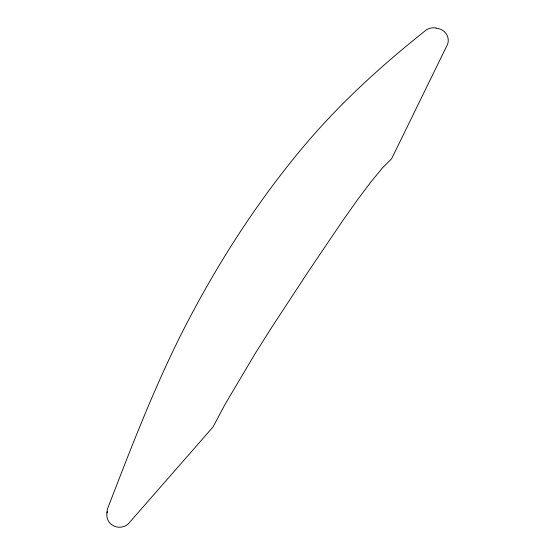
<?xml version="1.0" encoding="UTF-8"?>
<svg xmlns="http://www.w3.org/2000/svg" width="555" height="555" viewBox="0 0 555 555"><rect width="100%" height="100%" fill="white"/><g stroke="black" fill="none" stroke-linecap="round" stroke-linejoin="round"><path stroke-width="0.83" d="M436.084 27.889C432.033 27.382 427.614 28.236 424.658 31.233C383.359 64.075 344.003 99.65 309.468 139.631L306.242 143.377C258.914 199.141 219.038 260.94 185.474 325.861C155.601 383.928 132.166 444.978 108.683 505.813L107.302 509.407L106.81 514.534A12.751 12.217 -2.6 0 0 114.136 526.126A12.751 12.217 -2.6 0 0 128.136 524.038L213.03 426.989L224.893 404.616L255.251 353.403L272.651 325.917L308.781 270.861L342.712 220.689L357.774 199.411L371.149 181.638L382.492 167.915L391.629 158.744L447.67 44.109A12.751 12.217 -2.6 0 0 436.098 28.249M106.997 512.945A12.751 12.217 -2.6 0 1 107.392 511.391"/></g></svg>
